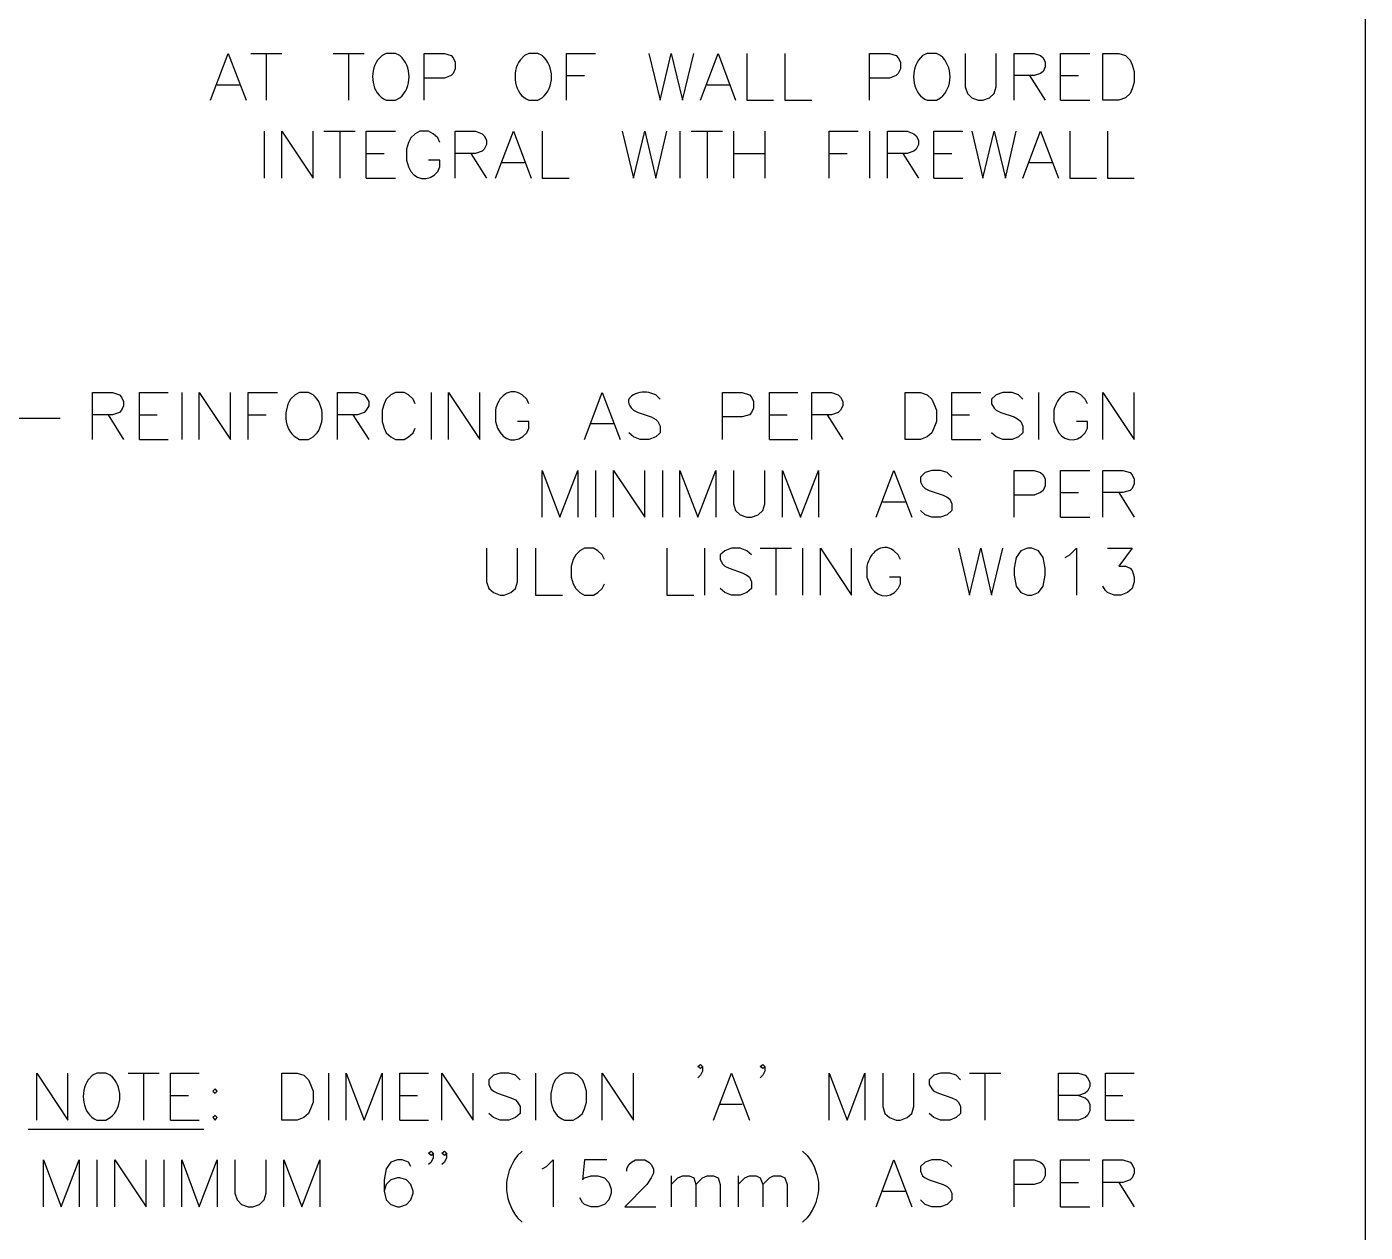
# Model space of a CAD drawing. Header units: millimetres. Extents: x 14 to 201, y 16 to 268.
# Drawn here: x 133.1 to 201.3, y 80.3 to 141.7 of the extents above; entities that cross this region are included whole.
import ezdxf

# ---------------------------------------------------------------- set-up
doc = ezdxf.new("R2010")
doc.units = ezdxf.units.MM
doc.layers.get('0').update_dxf_attribs({"linetype": 'CONTINUOUS'})

msp = doc.modelspace()

# ---------------------------------------------------------------- linework, layer by layer
at = {"color": 0}
for p, q in [((201.296, 264.541), (201.296, 55.4136)), ((142.472, 137.964), (143.383, 140.335)), ((143.383, 140.335), (144.293, 137.964)), ((144.526, 140.335), (146.113, 140.335)), ((145.308, 140.335), (145.308, 137.964)), ((148.717, 140.335), (150.304, 140.335)), ((149.501, 140.335), (149.501, 137.964)), ((151.215, 140.229), (150.982, 139.996)), ((151.426, 140.335), (151.215, 140.229)), ((151.892, 140.335), (151.426, 140.335)), ((152.124, 140.229), (151.892, 140.335)), ((153.352, 137.964), (153.352, 140.335)), ((153.352, 140.335), (154.39, 140.335)), ((154.39, 140.335), (154.729, 140.229)), ((154.729, 140.229), (154.833, 140.123)), ((154.833, 140.123), (154.94, 139.89)), ((154.94, 139.89), (154.94, 139.551)), ((158.474, 140.229), (158.242, 139.996)), ((158.687, 140.335), (158.474, 140.229)), ((159.153, 140.335), (158.687, 140.335)), ((159.363, 140.229), (159.153, 140.335)), ((160.613, 137.964), (160.613, 140.335)), ((160.613, 140.335), (162.094, 140.335)), ((164.804, 140.335), (165.376, 137.964)), ((165.376, 137.964), (165.946, 140.335)), ((165.946, 140.335), (166.518, 137.964)), ((166.518, 137.964), (167.09, 140.335)), ((167.429, 137.964), (168.338, 140.335)), ((168.338, 140.335), (169.227, 137.964)), ((169.799, 140.335), (169.799, 137.964)), ((171.726, 140.335), (171.726, 137.964)), ((176.043, 137.964), (176.043, 140.335)), ((176.043, 140.335), (177.058, 140.335)), ((177.058, 140.335), (177.397, 140.229)), ((177.397, 140.229), (177.504, 140.123)), ((177.504, 140.123), (177.631, 139.89)), ((177.631, 139.89), (177.631, 139.551)), ((178.752, 140.229), (178.542, 139.996)), ((178.985, 140.335), (178.752, 140.229)), ((179.451, 140.335), (178.985, 140.335)), ((179.663, 140.229), (179.451, 140.335)), ((180.912, 140.335), (180.912, 138.642)), ((182.499, 138.642), (182.499, 140.335)), ((183.408, 137.964), (183.408, 140.335)), ((183.408, 140.335), (184.426, 140.335)), ((184.426, 140.335), (184.763, 140.229)), ((184.763, 140.229), (184.892, 140.123)), ((184.892, 140.123), (184.996, 139.89)), ((184.996, 139.89), (184.996, 139.657)), ((185.78, 137.964), (185.78, 140.335)), ((185.78, 140.335), (187.262, 140.335)), ((187.938, 137.964), (187.938, 140.335)), ((187.938, 140.335), (188.743, 140.335)), ((188.743, 140.335), (189.082, 140.229)), ((189.082, 140.229), (189.315, 139.996)), ((189.315, 139.996), (189.421, 139.763)), ((154.39, 139.087), (153.352, 139.087)), ((154.729, 139.214), (154.39, 139.087)), ((154.833, 139.318), (154.729, 139.214)), ((154.94, 139.551), (154.833, 139.318)), ((160.613, 139.214), (161.522, 139.214)), ((177.058, 139.087), (176.043, 139.087)), ((177.397, 139.214), (177.058, 139.087)), ((177.504, 139.318), (177.397, 139.214)), ((177.631, 139.551), (177.504, 139.318)), ((184.426, 139.214), (183.408, 139.214)), ((184.193, 139.214), (184.996, 137.964)), ((184.763, 139.318), (184.426, 139.214)), ((184.892, 139.424), (184.763, 139.318)), ((184.996, 139.657), (184.892, 139.424)), ((185.78, 139.214), (186.69, 139.214)), ((189.421, 139.763), (189.526, 139.424)), ((189.526, 139.424), (189.526, 138.875)), ((142.812, 138.748), (143.954, 138.748)), ((167.767, 138.748), (168.888, 138.748)), ((180.912, 138.642), (181.038, 138.303)), ((182.393, 138.303), (182.499, 138.642)), ((189.421, 138.535), (189.315, 138.303)), ((189.526, 138.875), (189.421, 138.535)), ((151.426, 137.964), (151.892, 137.964)), ((151.892, 137.964), (152.124, 138.07)), ((158.687, 137.964), (159.153, 137.964)), ((159.153, 137.964), (159.363, 138.07)), ((169.799, 137.964), (171.154, 137.964)), ((171.726, 137.964), (173.101, 137.964)), ((178.985, 137.964), (179.451, 137.964)), ((179.451, 137.964), (179.663, 138.07)), ((181.038, 138.303), (181.251, 138.07)), ((181.251, 138.07), (181.588, 137.964)), ((181.588, 137.964), (181.821, 137.964)), ((181.821, 137.964), (182.16, 138.07)), ((182.16, 138.07), (182.393, 138.303)), ((185.78, 137.964), (187.262, 137.964)), ((188.743, 137.964), (187.938, 137.964)), ((189.082, 138.07), (188.743, 137.964)), ((189.315, 138.303), (189.082, 138.07)), ((145.204, 136.376), (145.204, 133.985)), ((146.113, 133.985), (146.113, 136.376)), ((146.113, 136.376), (147.701, 133.985)), ((147.701, 133.985), (147.701, 136.376)), ((148.251, 136.376), (149.838, 136.376)), ((149.056, 136.376), (149.056, 133.985)), ((150.41, 133.985), (150.41, 136.376)), ((150.41, 136.376), (151.892, 136.376)), ((153.142, 136.376), (152.908, 136.249)), ((153.585, 136.376), (153.142, 136.376)), ((153.818, 136.249), (153.585, 136.376)), ((154.94, 133.985), (154.94, 136.376)), ((154.94, 136.376), (155.978, 136.376)), ((155.978, 136.376), (156.317, 136.249)), ((156.993, 133.985), (157.904, 136.376)), ((157.904, 136.376), (158.813, 133.985)), ((159.363, 136.376), (159.363, 133.985)), ((163.449, 136.376), (164.021, 133.985)), ((164.021, 133.985), (164.592, 136.376)), ((164.592, 136.376), (165.163, 133.985)), ((165.163, 133.985), (165.713, 136.376)), ((166.391, 136.376), (166.391, 133.985)), ((166.963, 136.376), (168.551, 136.376)), ((167.767, 136.376), (167.767, 133.985)), ((169.121, 136.376), (169.121, 133.985)), ((170.708, 136.376), (170.708, 133.985)), ((173.99, 133.985), (173.99, 136.376)), ((173.99, 136.376), (175.471, 136.376)), ((176.043, 136.376), (176.043, 133.985)), ((176.954, 133.985), (176.954, 136.376)), ((176.954, 136.376), (177.969, 136.376)), ((177.969, 136.376), (178.308, 136.249)), ((179.324, 133.985), (179.324, 136.376)), ((179.324, 136.376), (180.806, 136.376)), ((181.251, 136.376), (181.821, 133.985)), ((181.821, 133.985), (182.393, 136.376)), ((182.393, 136.376), (182.965, 133.985)), ((182.965, 133.985), (183.515, 136.376)), ((183.854, 133.985), (184.763, 136.376)), ((184.763, 136.376), (185.674, 133.985)), ((186.246, 136.376), (186.246, 133.985)), ((188.171, 136.376), (188.171, 133.985)), ((152.569, 135.806), (152.463, 135.467)), ((152.676, 136.039), (152.569, 135.806)), ((152.908, 136.249), (152.676, 136.039)), ((154.051, 136.039), (153.818, 136.249)), ((154.157, 135.806), (154.051, 136.039)), ((156.317, 136.249), (156.421, 136.143)), ((156.421, 136.143), (156.527, 135.912)), ((156.527, 135.7), (156.421, 135.467)), ((156.527, 135.912), (156.527, 135.7)), ((178.308, 136.249), (178.413, 136.143)), ((178.413, 136.143), (178.542, 135.912)), ((178.542, 135.7), (178.413, 135.467)), ((178.542, 135.912), (178.542, 135.7)), ((150.41, 135.234), (151.321, 135.234)), ((152.463, 135.467), (152.463, 134.895)), ((155.978, 135.234), (154.94, 135.234)), ((155.744, 135.234), (156.527, 133.985)), ((156.317, 135.36), (155.978, 135.234)), ((156.421, 135.467), (156.317, 135.36)), ((169.121, 135.234), (170.708, 135.234)), ((173.99, 135.234), (174.901, 135.234)), ((177.969, 135.234), (176.954, 135.234)), ((177.737, 135.234), (178.542, 133.985)), ((178.308, 135.36), (177.969, 135.234)), ((178.413, 135.467), (178.308, 135.36)), ((179.324, 135.234), (180.233, 135.234)), ((152.463, 134.895), (152.569, 134.556)), ((154.157, 134.895), (153.585, 134.895)), ((154.051, 134.324), (154.157, 134.556)), ((154.157, 134.556), (154.157, 134.895)), ((157.332, 134.789), (158.474, 134.789)), ((184.193, 134.789), (185.335, 134.789)), ((150.41, 133.985), (151.892, 133.985)), ((159.363, 133.985), (160.74, 133.985)), ((179.324, 133.985), (180.806, 133.985)), ((186.246, 133.985), (187.601, 133.985)), ((188.171, 133.985), (189.526, 133.985)), ((136.462, 120.671), (136.462, 123.063)), ((136.462, 123.063), (137.477, 123.063)), ((137.477, 123.063), (137.837, 122.936)), ((137.837, 122.936), (137.943, 122.83)), ((137.943, 122.83), (138.049, 122.597)), ((138.854, 120.671), (138.854, 123.063)), ((138.854, 123.063), (140.313, 123.063)), ((141.012, 123.063), (141.012, 120.671)), ((141.901, 120.671), (141.901, 123.063)), ((141.901, 123.063), (143.488, 120.671)), ((143.488, 120.671), (143.488, 123.063)), ((144.399, 120.671), (144.399, 123.063)), ((144.399, 123.063), (145.881, 123.063)), ((146.792, 122.936), (146.558, 122.724)), ((147.002, 123.063), (146.792, 122.936)), ((147.468, 123.063), (147.002, 123.063)), ((147.701, 122.936), (147.468, 123.063)), ((148.949, 120.671), (148.949, 123.063)), ((148.949, 123.063), (149.967, 123.063)), ((149.967, 123.063), (150.304, 122.936)), ((150.304, 122.936), (150.41, 122.83)), ((150.41, 122.83), (150.537, 122.597)), ((151.426, 122.724), (151.321, 122.491)), ((151.658, 122.936), (151.426, 122.724)), ((151.892, 123.063), (151.658, 122.936)), ((152.337, 123.063), (151.892, 123.063)), ((152.569, 122.936), (152.337, 123.063)), ((152.803, 122.724), (152.569, 122.936)), ((152.908, 122.491), (152.803, 122.724)), ((153.712, 123.063), (153.712, 120.671)), ((154.601, 120.671), (154.601, 123.063)), ((154.601, 123.063), (156.188, 120.671)), ((156.188, 120.671), (156.188, 123.063)), ((158.581, 122.724), (158.347, 122.936)), ((158.687, 122.491), (158.581, 122.724)), ((161.522, 120.671), (162.433, 123.063)), ((162.433, 123.063), (163.343, 120.671)), ((165.163, 122.936), (164.804, 123.063)), ((165.376, 122.724), (165.163, 122.936)), ((168.551, 120.671), (168.551, 123.063)), ((168.551, 123.063), (169.566, 123.063)), ((169.566, 123.063), (169.926, 122.936)), ((169.926, 122.936), (170.032, 122.83)), ((170.032, 122.83), (170.138, 122.597)), ((170.942, 120.671), (170.942, 123.063)), ((170.942, 123.063), (172.402, 123.063)), ((173.101, 120.671), (173.101, 123.063)), ((173.101, 123.063), (174.117, 123.063)), ((174.117, 123.063), (174.456, 122.936)), ((174.456, 122.936), (174.562, 122.83)), ((174.562, 122.83), (174.688, 122.597)), ((177.863, 120.671), (177.863, 123.063)), ((177.863, 123.063), (178.646, 123.063)), ((178.646, 123.063), (178.985, 122.936)), ((178.985, 122.936), (179.218, 122.724)), ((179.218, 122.724), (179.324, 122.491)), ((180.233, 120.671), (180.233, 123.063)), ((180.233, 123.063), (181.717, 123.063)), ((182.499, 122.936), (182.266, 122.724)), ((182.266, 122.724), (182.266, 122.491)), ((182.838, 123.063), (182.499, 122.936)), ((183.304, 123.063), (182.838, 123.063)), ((183.642, 122.936), (183.304, 123.063)), ((183.854, 122.724), (183.642, 122.936)), ((184.658, 123.063), (184.658, 120.671)), ((187.029, 122.724), (186.817, 122.936)), ((187.156, 122.491), (187.029, 122.724)), ((187.938, 120.671), (187.938, 123.063)), ((187.938, 123.063), (189.526, 120.671)), ((189.526, 120.671), (189.526, 123.063)), ((137.837, 122.047), (137.477, 121.921)), ((137.943, 122.154), (137.837, 122.047)), ((138.049, 122.386), (137.943, 122.154)), ((138.049, 122.597), (138.049, 122.386)), ((150.304, 122.047), (149.967, 121.921)), ((150.41, 122.154), (150.304, 122.047)), ((150.537, 122.386), (150.41, 122.154)), ((150.537, 122.597), (150.537, 122.386)), ((151.321, 122.491), (151.215, 122.154)), ((151.215, 122.154), (151.215, 121.582)), ((156.993, 122.154), (156.993, 121.582)), ((164.021, 122.154), (164.254, 122.047)), ((164.254, 122.047), (164.931, 121.815)), ((170.032, 122.047), (169.926, 121.921)), ((170.138, 122.258), (170.032, 122.047)), ((170.138, 122.597), (170.138, 122.258)), ((174.456, 122.047), (174.117, 121.921)), ((174.562, 122.154), (174.456, 122.047)), ((174.688, 122.386), (174.562, 122.154)), ((174.688, 122.597), (174.688, 122.386)), ((179.324, 122.491), (179.451, 122.154)), ((179.451, 122.154), (179.451, 121.582)), ((182.266, 122.491), (182.393, 122.258)), ((182.393, 122.258), (182.499, 122.154)), ((182.499, 122.154), (182.732, 122.047)), ((182.732, 122.047), (183.408, 121.815)), ((185.441, 122.154), (185.441, 121.582)), ((108.034, 121.751), (134.811, 121.751)), ((137.477, 121.921), (136.462, 121.921)), ((137.267, 121.921), (138.049, 120.671)), ((138.854, 121.921), (139.763, 121.921)), ((144.399, 121.921), (145.308, 121.921)), ((149.967, 121.921), (148.949, 121.921)), ((149.733, 121.921), (150.537, 120.671)), ((151.215, 121.582), (151.321, 121.243)), ((156.993, 121.582), (157.099, 121.243)), ((158.687, 121.582), (158.115, 121.582)), ((158.687, 121.243), (158.687, 121.582)), ((161.862, 121.475), (163.004, 121.475)), ((164.931, 121.815), (165.163, 121.688)), ((165.163, 121.688), (165.269, 121.582)), ((165.269, 121.582), (165.376, 121.349)), ((169.566, 121.815), (168.551, 121.815)), ((169.926, 121.921), (169.566, 121.815)), ((170.942, 121.921), (171.853, 121.921)), ((174.117, 121.921), (173.101, 121.921)), ((173.883, 121.921), (174.688, 120.671)), ((179.451, 121.582), (179.324, 121.243)), ((180.233, 121.921), (181.144, 121.921)), ((183.408, 121.815), (183.642, 121.688)), ((183.642, 121.688), (183.747, 121.582)), ((183.747, 121.582), (183.854, 121.349)), ((185.441, 121.582), (185.568, 121.243)), ((187.156, 121.582), (186.583, 121.582)), ((187.156, 121.243), (187.156, 121.582)), ((147.468, 120.671), (147.701, 120.799)), ((151.321, 121.243), (151.426, 121.01)), ((151.426, 121.01), (151.658, 120.799)), ((151.658, 120.799), (151.892, 120.671)), ((152.337, 120.671), (152.569, 120.799)), ((152.569, 120.799), (152.803, 121.01)), ((152.803, 121.01), (152.908, 121.243)), ((158.581, 121.01), (158.687, 121.243)), ((164.021, 120.799), (163.788, 121.01)), ((164.358, 120.671), (164.021, 120.799)), ((165.163, 120.799), (164.804, 120.671)), ((165.376, 121.01), (165.163, 120.799)), ((165.376, 121.349), (165.376, 121.01)), ((178.985, 120.799), (178.646, 120.671)), ((179.218, 121.01), (178.985, 120.799)), ((179.324, 121.243), (179.218, 121.01)), ((182.499, 120.799), (182.266, 121.01)), ((182.838, 120.671), (182.499, 120.799)), ((183.642, 120.799), (183.304, 120.671)), ((183.854, 121.01), (183.642, 120.799)), ((183.854, 121.349), (183.854, 121.01)), ((187.029, 121.01), (187.156, 121.243)), ((138.854, 120.671), (140.313, 120.671)), ((147.002, 120.671), (147.468, 120.671)), ((151.892, 120.671), (152.337, 120.671)), ((164.804, 120.671), (164.358, 120.671)), ((170.942, 120.671), (172.402, 120.671)), ((178.646, 120.671), (177.863, 120.671)), ((180.233, 120.671), (181.717, 120.671)), ((183.304, 120.671), (182.838, 120.671)), ((159.363, 116.713), (159.363, 119.083)), ((159.363, 119.083), (160.274, 116.713)), ((160.274, 116.713), (161.183, 119.083)), ((161.183, 119.083), (161.183, 116.713)), ((162.094, 119.083), (162.094, 116.713)), ((163.004, 116.713), (163.004, 119.083)), ((163.004, 119.083), (164.592, 116.713)), ((164.592, 116.713), (164.592, 119.083)), ((165.503, 119.083), (165.503, 116.713)), ((166.391, 116.713), (166.391, 119.083)), ((166.391, 119.083), (167.301, 116.713)), ((167.301, 116.713), (168.212, 119.083)), ((168.212, 119.083), (168.212, 116.713)), ((169.121, 119.083), (169.121, 117.391)), ((170.708, 117.391), (170.708, 119.083)), ((171.619, 116.713), (171.619, 119.083)), ((171.619, 119.083), (172.529, 116.713)), ((172.529, 116.713), (173.44, 119.083)), ((173.44, 119.083), (173.44, 116.713)), ((176.382, 116.713), (177.292, 119.083)), ((177.292, 119.083), (178.203, 116.713)), ((178.879, 118.979), (178.646, 118.746)), ((178.646, 118.746), (178.646, 118.513)), ((179.218, 119.083), (178.879, 118.979)), ((179.663, 119.083), (179.218, 119.083)), ((180.001, 118.979), (179.663, 119.083)), ((180.233, 118.746), (180.001, 118.979)), ((183.408, 116.713), (183.408, 119.083)), ((183.408, 119.083), (184.426, 119.083)), ((184.426, 119.083), (184.763, 118.979)), ((184.763, 118.979), (184.892, 118.872)), ((184.892, 118.872), (184.996, 118.64)), ((184.996, 118.64), (184.996, 118.3)), ((185.78, 116.713), (185.78, 119.083)), ((185.78, 119.083), (187.262, 119.083)), ((187.938, 116.713), (187.938, 119.083)), ((187.938, 119.083), (188.955, 119.083)), ((188.955, 119.083), (189.315, 118.979)), ((189.315, 118.979), (189.421, 118.872)), ((189.421, 118.872), (189.526, 118.64)), ((189.526, 118.64), (189.526, 118.407)), ((178.646, 118.513), (178.752, 118.3)), ((178.752, 118.3), (178.879, 118.174)), ((178.879, 118.174), (179.091, 118.068)), ((179.091, 118.068), (179.79, 117.835)), ((184.763, 117.961), (184.426, 117.835)), ((184.892, 118.068), (184.763, 117.961)), ((184.996, 118.3), (184.892, 118.068)), ((185.78, 117.961), (186.69, 117.961)), ((188.955, 117.961), (187.938, 117.961)), ((188.743, 117.961), (189.526, 116.713)), ((189.315, 118.068), (188.955, 117.961)), ((189.421, 118.174), (189.315, 118.068)), ((189.526, 118.407), (189.421, 118.174)), ((169.121, 117.391), (169.227, 117.052)), ((170.604, 117.052), (170.708, 117.391)), ((176.721, 117.496), (177.863, 117.496)), ((179.79, 117.835), (180.001, 117.729)), ((180.001, 117.729), (180.129, 117.624)), ((180.129, 117.624), (180.233, 117.391)), ((180.233, 117.391), (180.233, 117.052)), ((184.426, 117.835), (183.408, 117.835)), ((169.227, 117.052), (169.46, 116.819)), ((169.46, 116.819), (169.799, 116.713)), ((169.799, 116.713), (170.032, 116.713)), ((170.032, 116.713), (170.371, 116.819)), ((170.371, 116.819), (170.604, 117.052)), ((178.879, 116.819), (178.646, 117.052)), ((179.218, 116.713), (178.879, 116.819)), ((179.663, 116.713), (179.218, 116.713)), ((180.001, 116.819), (179.663, 116.713)), ((180.233, 117.052), (180.001, 116.819)), ((185.78, 116.713), (187.262, 116.713)), ((156.527, 115.125), (156.527, 113.411)), ((158.115, 113.411), (158.115, 115.125)), ((159.026, 115.125), (159.026, 112.733)), ((160.951, 114.554), (160.846, 114.216)), ((161.079, 114.786), (160.951, 114.554)), ((161.29, 114.999), (161.079, 114.786)), ((161.522, 115.125), (161.29, 114.999)), ((161.988, 115.125), (161.522, 115.125)), ((162.201, 114.999), (161.988, 115.125)), ((162.433, 114.786), (162.201, 114.999)), ((162.538, 114.554), (162.433, 114.786)), ((165.713, 115.125), (165.713, 112.733)), ((167.64, 115.125), (167.64, 112.733)), ((168.678, 114.999), (168.444, 114.786)), ((168.444, 114.786), (168.444, 114.554)), ((168.444, 114.554), (168.551, 114.321)), ((169.017, 115.125), (168.678, 114.999)), ((169.46, 115.125), (169.017, 115.125)), ((169.799, 114.999), (169.46, 115.125)), ((170.032, 114.786), (169.799, 114.999)), ((170.476, 115.125), (172.063, 115.125)), ((171.281, 115.125), (171.281, 112.733)), ((172.635, 115.125), (172.635, 112.733)), ((173.546, 112.733), (173.546, 115.125)), ((173.546, 115.125), (175.133, 112.733)), ((175.133, 112.733), (175.133, 115.125)), ((177.504, 114.786), (177.292, 114.999)), ((177.631, 114.554), (177.504, 114.786)), ((180.572, 115.125), (181.144, 112.733)), ((181.144, 112.733), (181.717, 115.125)), ((181.717, 115.125), (182.266, 112.733)), ((182.266, 112.733), (182.838, 115.125)), ((183.515, 114.66), (183.408, 114.11)), ((183.747, 114.999), (183.515, 114.66)), ((184.087, 115.125), (183.747, 114.999)), ((184.319, 115.125), (184.087, 115.125)), ((184.658, 114.999), (184.319, 115.125)), ((184.892, 114.66), (184.658, 114.999)), ((184.996, 114.11), (184.892, 114.66)), ((186.013, 114.66), (186.246, 114.786)), ((186.246, 114.786), (186.583, 115.125)), ((186.583, 115.125), (186.583, 112.733)), ((188.171, 115.125), (189.421, 115.125)), ((189.421, 115.125), (188.743, 114.216)), ((160.846, 114.216), (160.846, 113.644)), ((168.551, 114.321), (168.678, 114.216)), ((168.678, 114.216), (168.888, 114.11)), ((168.888, 114.11), (169.566, 113.877)), ((169.566, 113.877), (169.799, 113.75)), ((175.916, 114.216), (175.916, 113.644)), ((183.408, 114.11), (183.408, 113.75)), ((184.996, 113.75), (184.996, 114.11)), ((188.743, 114.216), (189.082, 114.216)), ((189.082, 114.216), (189.315, 114.11)), ((189.315, 114.11), (189.421, 113.983)), ((189.421, 113.983), (189.526, 113.644)), ((156.527, 113.411), (156.654, 113.072)), ((158.008, 113.072), (158.115, 113.411)), ((160.846, 113.644), (160.951, 113.305)), ((160.951, 113.305), (161.079, 113.072)), ((162.433, 113.072), (162.538, 113.305)), ((169.799, 113.75), (169.926, 113.644)), ((169.926, 113.644), (170.032, 113.411)), ((170.032, 113.411), (170.032, 113.072)), ((175.916, 113.644), (176.043, 113.305)), ((177.631, 113.644), (177.058, 113.644)), ((177.504, 113.072), (177.631, 113.305)), ((177.631, 113.305), (177.631, 113.644)), ((183.408, 113.75), (183.515, 113.199)), ((183.515, 113.199), (183.747, 112.861)), ((184.658, 112.861), (184.892, 113.199)), ((184.892, 113.199), (184.996, 113.75)), ((188.067, 112.966), (187.938, 113.199)), ((189.526, 113.411), (189.421, 113.072)), ((189.526, 113.644), (189.526, 113.411)), ((156.654, 113.072), (156.887, 112.861)), ((156.887, 112.861), (157.226, 112.733)), ((157.226, 112.733), (157.438, 112.733)), ((157.438, 112.733), (157.776, 112.861)), ((157.776, 112.861), (158.008, 113.072)), ((159.026, 112.733), (160.401, 112.733)), ((161.079, 113.072), (161.29, 112.861)), ((161.29, 112.861), (161.522, 112.733)), ((161.522, 112.733), (161.988, 112.733)), ((161.988, 112.733), (162.201, 112.861)), ((162.201, 112.861), (162.433, 113.072)), ((165.713, 112.733), (167.09, 112.733)), ((168.678, 112.861), (168.444, 113.072)), ((169.017, 112.733), (168.678, 112.861)), ((169.46, 112.733), (169.017, 112.733)), ((169.799, 112.861), (169.46, 112.733)), ((170.032, 113.072), (169.799, 112.861)), ((183.747, 112.861), (184.087, 112.733)), ((184.087, 112.733), (184.319, 112.733)), ((184.319, 112.733), (184.658, 112.861)), ((188.171, 112.861), (188.067, 112.966)), ((188.51, 112.733), (188.171, 112.861)), ((188.849, 112.733), (188.51, 112.733)), ((189.188, 112.861), (188.849, 112.733)), ((189.421, 113.072), (189.188, 112.861)), ((167.301, 88.7099), (167.429, 88.816)), ((167.429, 88.6037), (167.301, 88.7099)), ((167.429, 88.816), (167.533, 88.7099)), ((167.533, 88.7099), (167.429, 88.6037)), ((167.533, 88.7099), (167.533, 88.477)), ((170.476, 88.7099), (170.604, 88.816)), ((170.604, 88.6037), (170.476, 88.7099)), ((170.604, 88.816), (170.708, 88.7099)), ((170.708, 88.7099), (170.604, 88.6037)), ((170.708, 88.7099), (170.708, 88.477)), ((133.626, 85.9786), (133.626, 88.3708)), ((133.626, 88.3708), (135.213, 85.9786)), ((135.213, 85.9786), (135.213, 88.3708)), ((136.462, 88.2646), (136.249, 88.0318)), ((136.694, 88.3708), (136.462, 88.2646)), ((137.138, 88.3708), (136.694, 88.3708)), ((137.371, 88.2646), (137.138, 88.3708)), ((138.282, 88.3708), (139.869, 88.3708)), ((139.065, 88.3708), (139.065, 85.9786)), ((140.442, 85.9786), (140.442, 88.3708)), ((140.442, 88.3708), (141.901, 88.3708)), ((146.113, 85.9786), (146.113, 88.3708)), ((146.113, 88.3708), (146.896, 88.3708)), ((146.896, 88.3708), (147.235, 88.2646)), ((147.235, 88.2646), (147.468, 88.0318)), ((147.468, 88.0318), (147.574, 87.799)), ((148.483, 88.3708), (148.483, 85.9786)), ((149.394, 85.9786), (149.394, 88.3708)), ((149.394, 88.3708), (150.304, 85.9786)), ((150.304, 85.9786), (151.215, 88.3708)), ((151.215, 88.3708), (151.215, 85.9786)), ((152.124, 85.9786), (152.124, 88.3708)), ((152.124, 88.3708), (153.585, 88.3708)), ((154.263, 85.9786), (154.263, 88.3708)), ((154.263, 88.3708), (155.851, 85.9786)), ((155.851, 85.9786), (155.851, 88.3708)), ((156.887, 88.2646), (156.654, 88.0318)), ((156.654, 88.0318), (156.654, 87.799)), ((157.226, 88.3708), (156.887, 88.2646)), ((157.671, 88.3708), (157.226, 88.3708)), ((158.008, 88.2646), (157.671, 88.3708)), ((158.242, 88.0318), (158.008, 88.2646)), ((159.026, 88.3708), (159.026, 85.9786)), ((160.274, 88.2646), (160.041, 88.0318)), ((160.507, 88.3708), (160.274, 88.2646)), ((160.951, 88.3708), (160.507, 88.3708)), ((161.183, 88.2646), (160.951, 88.3708)), ((161.417, 88.0318), (161.183, 88.2646)), ((161.522, 87.799), (161.417, 88.0318)), ((162.433, 85.9786), (162.433, 88.3708)), ((162.433, 88.3708), (164.021, 85.9786)), ((164.021, 85.9786), (164.021, 88.3708)), ((167.429, 88.2646), (167.301, 88.138)), ((167.533, 88.477), (167.429, 88.2646)), ((168.106, 85.9786), (169.017, 88.3708)), ((169.017, 88.3708), (169.926, 85.9786)), ((170.604, 88.2646), (170.476, 88.138)), ((170.708, 88.477), (170.604, 88.2646)), ((173.99, 85.9786), (173.99, 88.3708)), ((173.99, 88.3708), (174.901, 85.9786)), ((174.901, 85.9786), (175.81, 88.3708)), ((175.81, 88.3708), (175.81, 85.9786)), ((176.721, 88.3708), (176.721, 86.6771)), ((178.308, 86.6771), (178.308, 88.3708)), ((179.324, 88.2646), (179.091, 88.0318)), ((179.091, 88.0318), (179.091, 87.799)), ((179.663, 88.3708), (179.324, 88.2646)), ((180.129, 88.3708), (179.663, 88.3708)), ((180.467, 88.2646), (180.129, 88.3708)), ((180.679, 88.0318), (180.467, 88.2646)), ((181.144, 88.3708), (182.732, 88.3708)), ((181.927, 88.3708), (181.927, 85.9786)), ((185.674, 85.9786), (185.674, 88.3708)), ((185.674, 88.3708), (186.69, 88.3708)), ((186.69, 88.3708), (187.029, 88.2646)), ((187.029, 88.2646), (187.156, 88.138)), ((187.156, 88.138), (187.262, 87.9052)), ((188.067, 85.9786), (188.067, 88.3708)), ((188.067, 88.3708), (189.526, 88.3708)), ((142.706, 87.5661), (142.599, 87.4614)), ((142.599, 87.4614), (142.706, 87.3552)), ((142.812, 87.4614), (142.706, 87.5661)), ((142.706, 87.3552), (142.812, 87.4614)), ((147.574, 87.799), (147.701, 87.4614)), ((147.701, 87.4614), (147.701, 86.8895)), ((156.654, 87.799), (156.76, 87.5661)), ((156.76, 87.5661), (156.887, 87.4614)), ((156.887, 87.4614), (157.099, 87.3552)), ((157.099, 87.3552), (157.776, 87.1224)), ((161.629, 87.4614), (161.522, 87.799)), ((161.629, 86.8895), (161.629, 87.4614)), ((179.091, 87.799), (179.218, 87.5661)), ((179.218, 87.5661), (179.324, 87.4614)), ((179.324, 87.4614), (179.557, 87.3552)), ((179.557, 87.3552), (180.233, 87.1224)), ((187.029, 87.3552), (186.69, 87.2285)), ((187.156, 87.4614), (187.029, 87.3552)), ((187.262, 87.6942), (187.156, 87.4614)), ((187.262, 87.9052), (187.262, 87.6942)), ((140.442, 87.2285), (141.351, 87.2285)), ((147.701, 86.8895), (147.574, 86.5505)), ((152.124, 87.2285), (153.013, 87.2285)), ((157.776, 87.1224), (158.008, 87.0162)), ((158.008, 87.0162), (158.115, 86.8895)), ((158.115, 86.8895), (158.242, 86.6771)), ((158.242, 86.6771), (158.242, 86.3177)), ((161.522, 86.5505), (161.629, 86.8895)), ((168.444, 86.7833), (169.566, 86.7833)), ((176.721, 86.6771), (176.826, 86.3177)), ((178.203, 86.3177), (178.308, 86.6771)), ((180.233, 87.1224), (180.467, 87.0162)), ((180.467, 87.0162), (180.572, 86.8895)), ((180.572, 86.8895), (180.679, 86.6771)), ((180.679, 86.6771), (180.679, 86.3177)), ((186.69, 87.2285), (185.674, 87.2285)), ((186.69, 87.2285), (187.029, 87.1224)), ((187.029, 87.1224), (187.156, 87.0162)), ((187.156, 87.0162), (187.262, 86.7833)), ((187.262, 86.7833), (187.262, 86.4443)), ((188.067, 87.2285), (188.955, 87.2285)), ((136.694, 85.9786), (137.138, 85.9786)), ((137.138, 85.9786), (137.371, 86.1053)), ((140.442, 85.9786), (141.901, 85.9786)), ((142.706, 86.2115), (142.599, 86.1053)), ((142.599, 86.1053), (142.706, 85.9786)), ((142.812, 86.1053), (142.706, 86.2115)), ((142.706, 85.9786), (142.812, 86.1053)), ((146.896, 85.9786), (146.113, 85.9786)), ((147.235, 86.1053), (146.896, 85.9786)), ((147.468, 86.3177), (147.235, 86.1053)), ((147.574, 86.5505), (147.468, 86.3177)), ((152.124, 85.9786), (153.585, 85.9786)), ((156.887, 86.1053), (156.654, 86.3177)), ((157.226, 85.9786), (156.887, 86.1053)), ((157.671, 85.9786), (157.226, 85.9786)), ((158.008, 86.1053), (157.671, 85.9786)), ((158.242, 86.3177), (158.008, 86.1053)), ((160.507, 85.9786), (160.951, 85.9786)), ((160.951, 85.9786), (161.183, 86.1053)), ((161.183, 86.1053), (161.417, 86.3177)), ((161.417, 86.3177), (161.522, 86.5505)), ((176.826, 86.3177), (177.058, 86.1067)), ((177.058, 86.1067), (177.397, 85.9786)), ((177.397, 85.9786), (177.631, 85.9786)), ((177.631, 85.9786), (177.969, 86.1067)), ((177.969, 86.1067), (178.203, 86.3177)), ((179.324, 86.1067), (179.091, 86.3177)), ((179.663, 85.9786), (179.324, 86.1067)), ((180.129, 85.9786), (179.663, 85.9786)), ((180.467, 86.1067), (180.129, 85.9786)), ((180.679, 86.3177), (180.467, 86.1067)), ((186.69, 85.9786), (185.674, 85.9786)), ((187.029, 86.1053), (186.69, 85.9786)), ((187.156, 86.2115), (187.029, 86.1053)), ((187.262, 86.4443), (187.156, 86.2115)), ((188.067, 85.9786), (189.526, 85.9786)), ((133.181, 85.5126), (142.133, 85.5126)), ((133.963, 81.5552), (133.963, 83.9474)), ((133.963, 83.9474), (134.874, 81.5552)), ((134.874, 81.5552), (135.783, 83.9474)), ((135.783, 83.9474), (135.783, 81.5552)), ((136.694, 83.9474), (136.694, 81.5552)), ((137.604, 81.5552), (137.604, 83.9474)), ((137.604, 83.9474), (139.192, 81.5552)), ((139.192, 81.5552), (139.192, 83.9474)), ((140.103, 83.9474), (140.103, 81.5552)), ((141.012, 81.5552), (141.012, 83.9474)), ((141.012, 83.9474), (141.901, 81.5552)), ((141.901, 81.5552), (142.812, 83.9474)), ((142.812, 83.9474), (142.812, 81.5552)), ((143.721, 83.9474), (143.721, 82.2537)), ((145.308, 82.2537), (145.308, 83.9474)), ((146.219, 81.5552), (146.219, 83.9474)), ((146.219, 83.9474), (147.129, 81.5552)), ((147.129, 81.5552), (148.04, 83.9474)), ((148.04, 83.9474), (148.04, 81.5552)), ((151.997, 83.9474), (151.658, 83.8412)), ((152.231, 83.9474), (151.997, 83.9474)), ((152.569, 83.8412), (152.231, 83.9474)), ((153.585, 84.2864), (153.712, 84.3911)), ((153.712, 84.1802), (153.585, 84.2864)), ((153.712, 84.3911), (153.818, 84.2864)), ((153.818, 84.2864), (153.712, 84.1802)), ((153.818, 84.0535), (153.712, 83.8412)), ((153.818, 84.2864), (153.818, 84.0535)), ((154.263, 84.2864), (154.39, 84.3911)), ((154.39, 84.1802), (154.263, 84.2864)), ((154.39, 84.3911), (154.496, 84.2864)), ((154.496, 84.2864), (154.39, 84.1802)), ((154.496, 84.0535), (154.39, 83.8412)), ((154.496, 84.2864), (154.496, 84.0535)), ((158.347, 84.3911), (158.115, 84.1802)), ((159.596, 83.6083), (159.935, 83.9474)), ((159.935, 83.9474), (159.935, 81.5552)), ((161.522, 83.9474), (161.417, 82.9317)), ((162.667, 83.9474), (161.522, 83.9474)), ((163.915, 83.8412), (164.126, 83.9474)), ((164.126, 83.9474), (164.592, 83.9474)), ((164.592, 83.9474), (164.804, 83.8412)), ((172.635, 84.3911), (172.868, 84.1802)), ((176.382, 81.5552), (177.292, 83.9474)), ((177.292, 83.9474), (178.203, 81.5552)), ((179.218, 83.9474), (178.879, 83.8412)), ((179.663, 83.9474), (179.218, 83.9474)), ((180.001, 83.8412), (179.663, 83.9474)), ((183.408, 81.5552), (183.408, 83.9474)), ((183.408, 83.9474), (184.426, 83.9474)), ((184.426, 83.9474), (184.763, 83.8412)), ((185.78, 81.5552), (185.78, 83.9474)), ((185.78, 83.9474), (187.262, 83.9474)), ((187.938, 81.5552), (187.938, 83.9474)), ((187.938, 83.9474), (188.955, 83.9474)), ((188.955, 83.9474), (189.315, 83.8412)), ((151.426, 83.5021), (151.321, 82.9317)), ((151.658, 83.8412), (151.426, 83.5021)), ((152.676, 83.6083), (152.569, 83.8412)), ((153.712, 83.8412), (153.585, 83.7145)), ((154.39, 83.8412), (154.263, 83.7145)), ((159.363, 83.5021), (159.596, 83.6083)), ((163.682, 83.5021), (163.788, 83.7145)), ((163.682, 83.3755), (163.682, 83.5021)), ((163.788, 83.7145), (163.915, 83.8412)), ((164.804, 83.8412), (164.931, 83.7145)), ((164.931, 83.7145), (165.037, 83.5021)), ((165.037, 83.2693), (164.931, 83.0365)), ((165.037, 83.5021), (165.037, 83.2693)), ((178.879, 83.8412), (178.646, 83.6083)), ((178.646, 83.6083), (178.646, 83.3755)), ((178.646, 83.3755), (178.752, 83.1427)), ((180.233, 83.6083), (180.001, 83.8412)), ((184.763, 83.8412), (184.892, 83.7145)), ((184.892, 83.7145), (184.996, 83.5021)), ((184.996, 83.5021), (184.996, 83.1427)), ((189.315, 83.8412), (189.421, 83.7145)), ((189.421, 83.7145), (189.526, 83.5021)), ((189.526, 83.2693), (189.421, 83.0365)), ((189.526, 83.5021), (189.526, 83.2693)), ((151.321, 82.9317), (151.321, 82.3599)), ((151.426, 82.6989), (151.321, 82.3599)), ((151.658, 82.9317), (151.426, 82.6989)), ((151.997, 83.0365), (151.658, 82.9317)), ((152.124, 83.0365), (151.997, 83.0365)), ((152.463, 82.9317), (152.124, 83.0365)), ((152.676, 82.6989), (152.463, 82.9317)), ((152.803, 82.3599), (152.676, 82.6989)), ((161.417, 82.9317), (161.522, 83.0365)), ((161.522, 83.0365), (161.862, 83.1427)), ((161.862, 83.1427), (162.201, 83.1427)), ((162.201, 83.1427), (162.538, 83.0365)), ((162.538, 83.0365), (162.771, 82.8036)), ((162.771, 82.8036), (162.877, 82.466)), ((164.697, 82.6989), (163.576, 81.5552)), ((164.931, 83.0365), (164.697, 82.6989)), ((165.946, 83.1427), (165.946, 81.5552)), ((165.946, 82.6989), (166.285, 83.0365)), ((166.285, 83.0365), (166.518, 83.1427)), ((166.518, 83.1427), (166.857, 83.1427)), ((166.857, 83.1427), (167.09, 83.0365)), ((167.09, 83.0365), (167.196, 82.6989)), ((167.196, 82.6989), (167.533, 83.0365)), ((167.196, 82.6989), (167.196, 81.5552)), ((167.533, 83.0365), (167.767, 83.1427)), ((167.767, 83.1427), (168.106, 83.1427)), ((168.106, 83.1427), (168.338, 83.0365)), ((168.338, 83.0365), (168.444, 82.6989)), ((168.444, 82.6989), (168.444, 81.5552)), ((169.354, 83.1427), (169.354, 81.5552)), ((169.354, 82.6989), (169.693, 83.0365)), ((169.693, 83.0365), (169.926, 83.1427)), ((169.926, 83.1427), (170.265, 83.1427)), ((170.265, 83.1427), (170.476, 83.0365)), ((170.476, 83.0365), (170.604, 82.6989)), ((170.604, 82.6989), (170.942, 83.0365)), ((170.604, 82.6989), (170.604, 81.5552)), ((170.942, 83.0365), (171.154, 83.1427)), ((171.154, 83.1427), (171.513, 83.1427)), ((171.513, 83.1427), (171.726, 83.0365)), ((171.726, 83.0365), (171.853, 82.6989)), ((171.853, 82.6989), (171.853, 81.5552)), ((178.752, 83.1427), (178.879, 83.0365)), ((178.879, 83.0365), (179.091, 82.9317)), ((179.091, 82.9317), (179.79, 82.6989)), ((179.79, 82.6989), (180.001, 82.5927)), ((180.001, 82.5927), (180.129, 82.466)), ((184.426, 82.6989), (183.408, 82.6989)), ((184.763, 82.8036), (184.426, 82.6989)), ((184.892, 82.9317), (184.763, 82.8036)), ((184.996, 83.1427), (184.892, 82.9317)), ((185.78, 82.8036), (186.69, 82.8036)), ((188.955, 82.8036), (187.938, 82.8036)), ((188.743, 82.8036), (189.526, 81.5552)), ((189.315, 82.9317), (188.955, 82.8036)), ((189.421, 83.0365), (189.315, 82.9317)), ((143.721, 82.2537), (143.827, 81.9146)), ((143.827, 81.9146), (144.06, 81.6818)), ((144.971, 81.6818), (145.204, 81.9146)), ((145.204, 81.9146), (145.308, 82.2537)), ((151.321, 82.3599), (151.426, 81.9146)), ((151.426, 81.9146), (151.658, 81.6818)), ((152.463, 81.6818), (152.676, 81.9146)), ((152.676, 81.9146), (152.803, 82.2537)), ((152.803, 82.2537), (152.803, 82.3599)), ((161.417, 81.788), (161.29, 82.0208)), ((162.771, 81.9146), (162.538, 81.6818)), ((162.877, 82.2537), (162.771, 81.9146)), ((162.877, 82.466), (162.877, 82.2537)), ((176.721, 82.3599), (177.863, 82.3599)), ((178.879, 81.6818), (178.646, 81.9146)), ((180.233, 81.9146), (180.001, 81.6818)), ((180.129, 82.466), (180.233, 82.2537)), ((180.233, 82.2537), (180.233, 81.9146)), ((144.06, 81.6818), (144.399, 81.5552)), ((144.399, 81.5552), (144.632, 81.5552)), ((144.632, 81.5552), (144.971, 81.6818)), ((151.658, 81.6818), (151.997, 81.5552)), ((151.997, 81.5552), (152.124, 81.5552)), ((152.124, 81.5552), (152.463, 81.6818)), ((161.522, 81.6818), (161.417, 81.788)), ((161.862, 81.5552), (161.522, 81.6818)), ((162.201, 81.5552), (161.862, 81.5552)), ((162.538, 81.6818), (162.201, 81.5552)), ((163.576, 81.5552), (165.163, 81.5552)), ((179.218, 81.5552), (178.879, 81.6818)), ((179.663, 81.5552), (179.218, 81.5552)), ((180.001, 81.6818), (179.663, 81.5552)), ((185.78, 81.5552), (187.262, 81.5552)), ((158.115, 81.0052), (158.347, 80.7724)), ((172.868, 81.0052), (172.635, 80.7724))]:
    msp.add_line(p, q, dxfattribs=at)
for points in [[(150.982, 139.996), (150.559, 139.36), (150.659, 138.281), (151.426, 137.964)], [(152.124, 138.07), (152.749, 138.61), (152.749, 139.69), (152.124, 140.229)], [(158.242, 139.996), (157.802, 139.396), (157.926, 138.242), (158.687, 137.964)], [(159.363, 138.07), (160.008, 138.589), (160.008, 139.71), (159.363, 140.229)], [(178.542, 139.996), (178.087, 139.399), (178.256, 138.184), (178.985, 137.964)], [(179.663, 138.07), (180.308, 138.589), (180.308, 139.71), (179.663, 140.229)], [(152.569, 134.556), (152.808, 133.887), (153.593, 133.735), (154.051, 134.324)], [(158.347, 122.936), (157.711, 123.405), (157.091, 122.793), (156.993, 122.154)], [(146.558, 122.724), (146.131, 122.065), (146.231, 121.017), (147.002, 120.671)], [(147.701, 120.799), (148.325, 121.269), (148.325, 122.466), (147.701, 122.936)], [(164.804, 123.063), (164.222, 123.165), (163.324, 122.796), (164.021, 122.154)], [(186.817, 122.936), (186.173, 123.394), (185.573, 122.812), (185.441, 122.154)], [(157.099, 121.243), (157.4, 120.566), (158.076, 120.412), (158.581, 121.01)], [(185.568, 121.243), (185.769, 120.627), (186.577, 120.378), (187.029, 121.01)], [(177.292, 114.999), (176.649, 115.456), (176.048, 114.875), (175.916, 114.216)], [(176.043, 113.305), (176.244, 112.689), (177.052, 112.441), (177.504, 113.072)], [(136.249, 88.0318), (135.807, 87.413), (135.93, 86.2693), (136.694, 85.9786)], [(137.371, 86.1053), (138.034, 86.6027), (138.008, 87.7549), (137.371, 88.2646)], [(160.041, 88.0318), (159.655, 87.395), (159.714, 86.2651), (160.507, 85.9786)], [(158.115, 84.1802), (157.368, 83.1935), (157.354, 81.9877), (158.115, 81.0052)], [(172.868, 84.1802), (173.635, 83.2033), (173.652, 81.9796), (172.868, 81.0052)]]:
    msp.add_open_spline(points, degree=3, dxfattribs=at)

doc.saveas('drawing.dxf')
